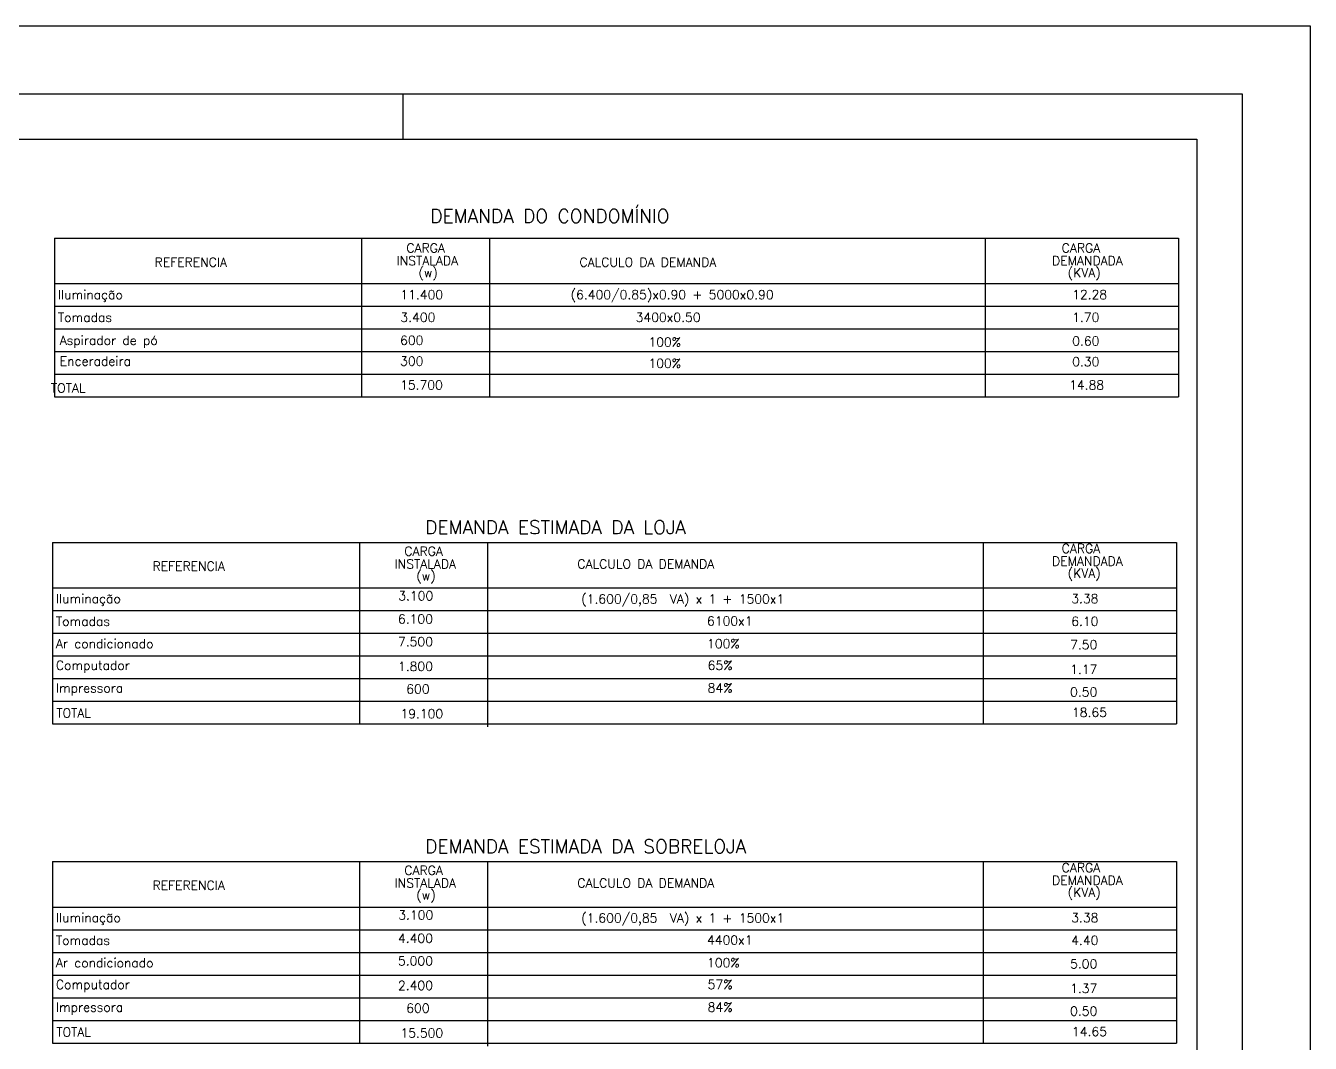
# Model space of a CAD drawing. Extents: x 44 to 87.6, y -168.1 to -136.9.
# Drawn here: x 73.41 to 87.57, y -148.13 to -136.92 of the extents above; entities that cross this region are included whole.
import ezdxf

# ---------------------------------------------------------------- set-up
doc = ezdxf.new("R2010")
doc.units = 0
doc.header["$LTSCALE"] = 0.4
doc.header["$MEASUREMENT"] = 0
doc.layers.get('0').update_dxf_attribs({"linetype": 'CONTINUOUS'})
for name, color, linetype in [('FORMATO', 2, 'CONTINUOUS'), ('NOTAS', 3, 'CONTINUOUS'), ('TEXT_MEDICAO', 2, 'CONTINUOUS'), ('TITULOS', 6, 'CONTINUOUS')]:
    doc.layers.add(name, color=color, linetype=linetype)
doc.styles.add('ROMANS', font='romans.shx')

# ---------------------------------------------------------------- blocks, each defined once
blk = doc.blocks.new('A1')
at = {"layer": 'FORMATO', "color": 1}
for p, q in [((-42.8, 30.45), (0.75, 30.45)), ((0.75, 30.45), (0.75, -0.75)), ((-9.25, 29.7), (-9.25, 29.2))]:
    blk.add_line(p, q, dxfattribs=at)
at = {"layer": 'FORMATO'}
for p, q in [((-41.3, 29.7), (0, 29.7)), ((0, 29.7), (0, 0))]:
    blk.add_line(p, q, dxfattribs=at)
at = {"layer": 'FORMATO', "color": 8}
for p, q in [((-40.8, 29.2), (-0.5, 29.2)), ((-0.5, 29.2), (-0.5, 0.5))]:
    blk.add_line(p, q, dxfattribs=at)
blk = doc.blocks.new('A1_50')
at = {"layer": 'FORMATO'}
blk.add_blockref('A1', (42.8, 0.75), dxfattribs=at)

msp = doc.modelspace()

# ---------------------------------------------------------------- linework, layer by layer
at = {"layer": 'NOTAS'}
for p, q in [((73.726, -139.257), (86.114, -139.257)), ((73.726, -139.257), (73.726, -141.007)), ((77.109, -139.257), (77.109, -141.007)), ((78.521, -139.257), (78.521, -141.007)), ((83.983, -139.257), (83.983, -141.007)), ((86.114, -139.257), (86.114, -141.007)), ((73.726, -139.757), (86.114, -139.757)), ((73.726, -141.007), (86.114, -141.007)), ((73.703, -142.612), (86.091, -142.612)), ((73.703, -142.612), (73.703, -144.612)), ((77.086, -142.612), (77.086, -144.612)), ((78.498, -142.612), (78.498, -144.646)), ((83.96, -142.612), (83.96, -144.612)), ((86.091, -142.612), (86.091, -144.612)), ((73.703, -143.112), (86.091, -143.112)), ((73.703, -144.362), (86.091, -144.362)), ((73.703, -144.612), (86.091, -144.612)), ((73.703, -146.131), (86.091, -146.131)), ((73.703, -146.131), (73.703, -148.131)), ((77.086, -146.131), (77.086, -148.131)), ((78.498, -146.131), (78.498, -148.164)), ((83.96, -146.131), (83.96, -148.131)), ((86.091, -146.131), (86.091, -148.131)), ((73.703, -146.631), (86.091, -146.631)), ((73.703, -147.881), (86.091, -147.881)), ((73.703, -148.131), (86.091, -148.131))]:
    msp.add_line(p, q, dxfattribs=at)
at = {"layer": 'NOTAS', "color": 2}
for p, q in [((73.726, -140.007), (86.114, -140.007)), ((73.726, -140.257), (86.114, -140.257)), ((73.726, -140.507), (83.983, -140.507)), ((83.983, -140.507), (86.114, -140.507)), ((73.726, -140.757), (86.114, -140.757)), ((73.703, -143.362), (86.091, -143.362)), ((73.703, -143.612), (86.091, -143.612)), ((73.703, -143.862), (86.091, -143.862)), ((73.703, -144.112), (86.091, -144.112)), ((73.703, -144.362), (86.091, -144.362)), ((73.703, -144.362), (86.091, -144.362)), ((73.703, -144.362), (86.091, -144.362)), ((73.703, -146.881), (86.091, -146.881)), ((73.703, -147.131), (86.091, -147.131)), ((73.703, -147.381), (86.091, -147.381)), ((73.703, -147.631), (86.091, -147.631)), ((73.703, -147.881), (86.091, -147.881)), ((73.703, -147.881), (86.091, -147.881)), ((73.703, -147.881), (86.091, -147.881))]:
    msp.add_line(p, q, dxfattribs=at)

# ---------------------------------------------------------------- block references
msp.add_blockref('A1_50', (44.016, -168.116))

# ---------------------------------------------------------------- texts
at = {"layer": 'NOTAS', "color": 5, "style": 'ROMANS'}
for s, p in [('19.100', (77.538, -144.551)), ('18.65', (84.939, -144.536)), ('15.500', (77.538, -148.069)), ('14.65', (84.939, -148.054))]:
    msp.add_text(s, height=0.1, dxfattribs=at).set_placement(p)
at = {"layer": 'TEXT_MEDICAO', "color": 3, "style": 'ROMANS'}
for s, p in [('CARGA', (77.604, -139.416)), ('CARGA', (84.826, -139.416)), ('REFERENCIA', (74.829, -139.573)), ('INSTALADA', (77.496, -139.557)), ('(w)', (77.736, -139.689)), ('CALCULO DA DEMANDA', (79.511, -139.573)), ('DEMANDADA', (84.719, -139.557)), ('(KVA)', (84.892, -139.689)), ('CARGA', (77.581, -142.759)), ('CARGA', (84.826, -142.729)), ('REFERENCIA', (74.806, -142.924)), ('INSTALADA', (77.473, -142.899)), ('CALCULO DA DEMANDA', (79.488, -142.899)), ('DEMANDADA', (84.719, -142.869)), ('(w)', (77.713, -143.031)), ('(KVA)', (84.892, -143.001)), ('CARGA', (77.581, -146.277)), ('CARGA', (84.826, -146.247)), ('REFERENCIA', (74.806, -146.442)), ('INSTALADA', (77.473, -146.417)), ('CALCULO DA DEMANDA', (79.488, -146.417)), ('DEMANDADA', (84.719, -146.387)), ('(w)', (77.713, -146.549)), ('(KVA)', (84.892, -146.519))]:
    msp.add_text(s, height=0.1, dxfattribs=at).set_placement(p)
at = {"layer": 'TEXT_MEDICAO', "style": 'ROMANS'}
for s, p in [('Iluminação ', (73.763, -139.93)), ('11.400', (77.537, -139.93)), ('(6.400/0.85)x0.90 + 5000x0.90', (79.414, -139.93)), ('12.28', (84.941, -139.93)), ('Tomadas', (73.763, -140.18)), ('3.400', (77.537, -140.18)), ('3400x0.50', (80.13, -140.18)), ('1.70', (84.941, -140.18)), ('Aspirador de pó', (73.783, -140.435)), ('100%', (80.271, -140.454)), ('Enceradeira', (73.783, -140.664)), ('100%', (80.271, -140.687)), ('Iluminação ', (73.741, -143.281)), ('3.100', (77.514, -143.251)), ('(1.600/0,85  VA) x 1 + 1500x1', (79.531, -143.285)), ('6.100', (77.511, -143.507)), ('Tomadas', (73.741, -143.531)), ('6100x1', (80.917, -143.528)), ('Ar condicionado ', (73.741, -143.778)), ('7.500', (77.511, -143.757)), ('100%', (80.917, -143.778)), ('7.50', (84.918, -143.79)), ('Computador ', (73.741, -144.017)), ('1.800', (77.511, -144.028)), ('65%', (80.924, -144.017)), ('1.17', (84.918, -144.061)), ('Impressora', (73.741, -144.267)), ('600', (77.602, -144.278)), ('84%', (80.924, -144.267)), ('0.50', (84.918, -144.311)), ('3.100', (77.514, -146.769)), ('Iluminação ', (73.741, -146.799)), ('(1.600/0,85  VA) x 1 + 1500x1', (79.531, -146.803)), ('Tomadas', (73.741, -147.049)), ('4.400', (77.511, -147.025)), ('4400x1', (80.917, -147.046)), ('Ar condicionado ', (73.741, -147.296)), ('5.000', (77.511, -147.275)), ('100%', (80.917, -147.296)), ('5.00', (84.918, -147.308)), ('Computador ', (73.741, -147.535)), ('2.400', (77.511, -147.546)), ('57%', (80.924, -147.535)), ('1.37', (84.918, -147.579)), ('Impressora', (73.741, -147.785)), ('600', (77.602, -147.796)), ('84%', (80.924, -147.785)), ('0.50', (84.918, -147.829))]:
    msp.add_text(s, height=0.1, dxfattribs=at).set_placement(p)
at = {"layer": 'TEXT_MEDICAO', "color": 2, "style": 'ROMANS'}
for s, p in [('600', (77.534, -140.435)), ('0.60', (84.941, -140.442)), ('300', (77.534, -140.664)), ('0.30', (84.941, -140.67)), ('3.38', (84.931, -143.281)), ('6.10', (84.931, -143.531)), ('3.38', (84.931, -146.799)), ('4.40', (84.931, -147.049))]:
    msp.add_text(s, height=0.1, dxfattribs=at).set_placement(p)
at = {"layer": 'TEXT_MEDICAO', "color": 5, "style": 'ROMANS'}
for s, p in [('      TOTAL  ', (73.238, -140.96)), ('15.700', (77.534, -140.927)), ('14.88', (84.908, -140.927)), ('      TOTAL  ', (73.298, -144.542)), ('      TOTAL  ', (73.298, -148.06))]:
    msp.add_text(s, height=0.1, dxfattribs=at).set_placement(p)
at = {"layer": 'TITULOS', "color": 4, "style": 'ROMANS'}
for s, p in [('DEMANDA DO CONDOMÍNIO', (77.867, -139.09)), ('DEMANDA ESTIMADA DA LOJA', (77.81, -142.519)), ('DEMANDA ESTIMADA DA SOBRELOJA', (77.81, -146.037))]:
    msp.add_text(s, height=0.15, dxfattribs=at).set_placement(p)

doc.saveas('drawing.dxf')
